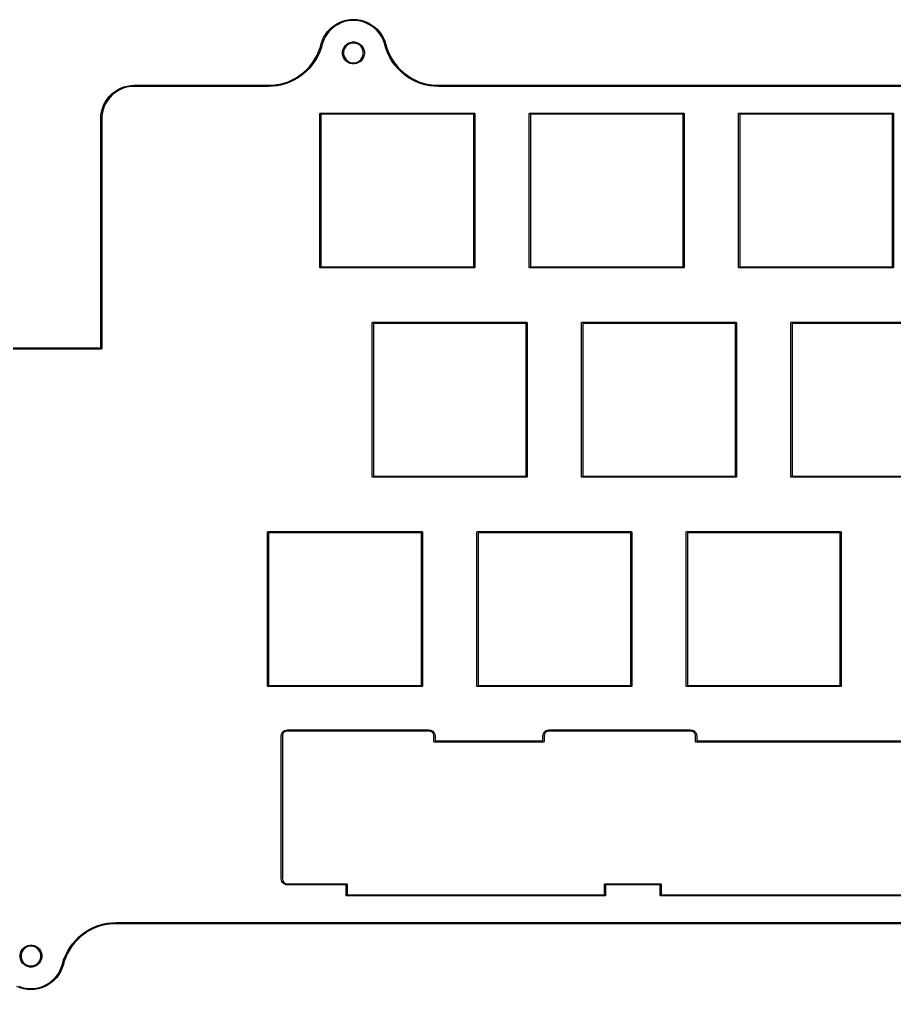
# Model space of a CAD drawing. Header units: inches. Extents: x 16 to 28.4, y -8.3 to -4.8.
# Drawn here: x 22.177 to 25.313, y -8.278 to -4.802 of the extents above; entities that cross this region are included whole.
import ezdxf

# ---------------------------------------------------------------- set-up
doc = ezdxf.new("R2010")
doc.units = ezdxf.units.IN
doc.header["$MEASUREMENT"] = 0
doc.layers.add('Edge.Cuts', color=52, linetype='CONTINUOUS', true_color=0xc2c200)

msp = doc.modelspace()

# ---------------------------------------------------------------- linework, layer by layer
at = {"layer": 'Edge.Cuts', "linetype": 'CONTINUOUS'}
for p, q in [((23.2905, -4.8356), (23.3004, -4.8269)), ((23.3079, -4.8261), (23.2978, -4.834)), ((23.3004, -4.8269), (23.3113, -4.8195)), ((23.3188, -4.8195), (23.3079, -4.8261)), ((23.3113, -4.8195), (23.3229, -4.8132)), ((23.3303, -4.814), (23.3188, -4.8195)), ((23.3229, -4.8132), (23.3351, -4.8083)), ((23.3424, -4.8099), (23.3303, -4.814)), ((23.3351, -4.8083), (23.3478, -4.8047)), ((23.3549, -4.8071), (23.3424, -4.8099)), ((23.3478, -4.8047), (23.3608, -4.8025)), ((23.3676, -4.8057), (23.3549, -4.8071)), ((23.3608, -4.8025), (23.374, -4.8018)), ((23.3804, -4.8057), (23.3676, -4.8057)), ((23.374, -4.8018), (23.3871, -4.8025)), ((23.393, -4.8071), (23.3804, -4.8057)), ((23.3871, -4.8025), (23.4001, -4.8047)), ((23.4055, -4.8099), (23.393, -4.8071)), ((23.4001, -4.8047), (23.4128, -4.8083)), ((23.4176, -4.814), (23.4055, -4.8099)), ((23.4128, -4.8083), (23.425, -4.8132)), ((23.4291, -4.8195), (23.4176, -4.814)), ((23.425, -4.8132), (23.4366, -4.8195)), ((23.44, -4.8261), (23.4291, -4.8195)), ((23.4366, -4.8195), (23.4475, -4.8269)), ((23.4501, -4.834), (23.44, -4.8261)), ((23.4475, -4.8269), (23.4575, -4.8356)), ((23.267, -4.8672), (23.2737, -4.8558)), ((23.2734, -4.8633), (23.2676, -4.8747)), ((23.2805, -4.8527), (23.2734, -4.8633)), ((23.2737, -4.8558), (23.2815, -4.8453)), ((23.2886, -4.8428), (23.2805, -4.8527)), ((23.2815, -4.8453), (23.2905, -4.8356)), ((23.2978, -4.834), (23.2886, -4.8428)), ((23.4593, -4.8428), (23.4501, -4.834)), ((23.4575, -4.8356), (23.4664, -4.8453)), ((23.4675, -4.8527), (23.4593, -4.8428)), ((23.4664, -4.8453), (23.4743, -4.8558)), ((23.4745, -4.8633), (23.4675, -4.8527)), ((23.4743, -4.8558), (23.4809, -4.8672)), ((23.4803, -4.8747), (23.4745, -4.8633)), ((23.2504, -4.9148), (23.2557, -4.8996)), ((23.2557, -4.8996), (23.2577, -4.8919)), ((23.2615, -4.8928), (23.2568, -4.9085)), ((23.2577, -4.8919), (23.2617, -4.8793)), ((23.2631, -4.8867), (23.2615, -4.8928)), ((23.2615, -4.8928), (23.2615, -4.8928)), ((23.2617, -4.8793), (23.267, -4.8672)), ((23.2676, -4.8747), (23.2631, -4.8867)), ((23.3392, -4.9033), (23.3435, -4.8969)), ((23.3464, -4.8993), (23.3426, -4.9051)), ((23.3435, -4.8969), (23.349, -4.8914)), ((23.3514, -4.8944), (23.3464, -4.8993)), ((23.349, -4.8914), (23.3554, -4.8872)), ((23.3572, -4.8905), (23.3514, -4.8944)), ((23.3554, -4.8872), (23.3625, -4.8842)), ((23.3636, -4.8878), (23.3572, -4.8905)), ((23.3625, -4.8842), (23.3701, -4.8827)), ((23.3705, -4.8864), (23.3636, -4.8878)), ((23.3701, -4.8827), (23.3778, -4.8827)), ((23.3775, -4.8864), (23.3705, -4.8864)), ((23.3843, -4.8878), (23.3775, -4.8864)), ((23.3778, -4.8827), (23.3854, -4.8842)), ((23.3908, -4.8905), (23.3843, -4.8878)), ((23.3854, -4.8842), (23.3925, -4.8872)), ((23.3966, -4.8944), (23.3908, -4.8905)), ((23.3925, -4.8872), (23.3989, -4.8914)), ((23.4015, -4.8993), (23.3966, -4.8944)), ((23.3989, -4.8914), (23.4044, -4.8969)), ((23.4054, -4.9051), (23.4015, -4.8993)), ((23.4044, -4.8969), (23.4087, -4.9033)), ((23.4848, -4.8867), (23.4803, -4.8747)), ((23.4809, -4.8672), (23.4862, -4.8793)), ((23.4864, -4.8928), (23.4848, -4.8867)), ((23.4862, -4.8793), (23.4902, -4.8919)), ((23.4912, -4.9085), (23.4864, -4.8928)), ((23.4864, -4.8928), (23.4864, -4.8928)), ((23.4902, -4.8919), (23.4922, -4.8996)), ((23.4922, -4.8996), (23.4975, -4.9148)), ((23.2362, -4.9436), (23.2439, -4.9295)), ((23.2508, -4.9237), (23.2435, -4.9384)), ((23.2439, -4.9295), (23.2504, -4.9148)), ((23.2568, -4.9085), (23.2508, -4.9237)), ((23.3348, -4.918), (23.3363, -4.9104)), ((23.3348, -4.9184), (23.3348, -4.918)), ((23.3348, -4.9257), (23.3348, -4.9184)), ((23.3363, -4.9333), (23.3348, -4.9257)), ((23.3363, -4.9104), (23.3392, -4.9033)), ((23.3392, -4.9404), (23.3363, -4.9333)), ((23.3399, -4.9115), (23.3385, -4.9184)), ((23.3385, -4.9184), (23.3385, -4.9254)), ((23.3385, -4.9254), (23.3399, -4.9322)), ((23.3426, -4.9051), (23.3399, -4.9115)), ((23.3399, -4.9322), (23.3426, -4.9387)), ((23.408, -4.9115), (23.4054, -4.9051)), ((23.4054, -4.9387), (23.408, -4.9322)), ((23.4094, -4.9184), (23.408, -4.9115)), ((23.408, -4.9322), (23.4094, -4.9254)), ((23.4087, -4.9033), (23.4116, -4.9104)), ((23.4116, -4.9333), (23.4087, -4.9404)), ((23.4094, -4.9254), (23.4094, -4.9184)), ((23.4116, -4.9104), (23.4131, -4.918)), ((23.4131, -4.9257), (23.4116, -4.9333)), ((23.4131, -4.918), (23.4131, -4.9257)), ((23.4972, -4.9237), (23.4912, -4.9085)), ((23.5044, -4.9384), (23.4972, -4.9237)), ((23.4975, -4.9148), (23.504, -4.9295)), ((23.504, -4.9295), (23.5117, -4.9436)), ((23.2065, -4.9814), (23.2175, -4.9696)), ((23.2255, -4.9658), (23.2149, -4.9782)), ((23.2175, -4.9696), (23.2274, -4.957)), ((23.2351, -4.9525), (23.2255, -4.9658)), ((23.2274, -4.957), (23.2362, -4.9436)), ((23.2435, -4.9384), (23.2351, -4.9525)), ((23.3435, -4.9469), (23.3392, -4.9404)), ((23.3426, -4.9387), (23.3464, -4.9445)), ((23.349, -4.9523), (23.3435, -4.9469)), ((23.3464, -4.9445), (23.3514, -4.9494)), ((23.3554, -4.9566), (23.349, -4.9523)), ((23.3514, -4.9494), (23.3572, -4.9533)), ((23.3625, -4.9595), (23.3554, -4.9566)), ((23.3572, -4.9533), (23.3636, -4.9559)), ((23.3701, -4.9611), (23.3625, -4.9595)), ((23.3636, -4.9559), (23.3705, -4.9573)), ((23.3778, -4.9611), (23.3701, -4.9611)), ((23.3705, -4.9573), (23.3775, -4.9573)), ((23.3775, -4.9573), (23.3843, -4.9559)), ((23.3854, -4.9595), (23.3778, -4.9611)), ((23.3843, -4.9559), (23.3908, -4.9533)), ((23.3925, -4.9566), (23.3854, -4.9595)), ((23.3908, -4.9533), (23.3966, -4.9494)), ((23.3989, -4.9523), (23.3925, -4.9566)), ((23.3966, -4.9494), (23.4015, -4.9445)), ((23.4044, -4.9469), (23.3989, -4.9523)), ((23.4015, -4.9445), (23.4054, -4.9387)), ((23.4087, -4.9404), (23.4044, -4.9469)), ((23.5129, -4.9525), (23.5044, -4.9384)), ((23.5117, -4.9436), (23.5206, -4.957)), ((23.5224, -4.9658), (23.5129, -4.9525)), ((23.5206, -4.957), (23.5305, -4.9696)), ((23.533, -4.9782), (23.5224, -4.9658)), ((23.5305, -4.9696), (23.5414, -4.9814)), ((23.1685, -5.0109), (23.182, -5.0021)), ((23.1908, -5.0003), (23.1774, -5.0098)), ((23.182, -5.0021), (23.1947, -4.9923)), ((23.2033, -4.9898), (23.1908, -5.0003)), ((23.1947, -4.9923), (23.2065, -4.9814)), ((23.2149, -4.9782), (23.2033, -4.9898)), ((23.5447, -4.9898), (23.533, -4.9782)), ((23.5414, -4.9814), (23.5532, -4.9923)), ((23.5572, -5.0003), (23.5447, -4.9898)), ((23.5532, -4.9923), (23.5659, -5.0021)), ((23.5705, -5.0098), (23.5572, -5.0003)), ((23.5659, -5.0021), (23.5794, -5.0109)), ((22.5516, -5.0439), (22.5638, -5.0406)), ((22.5638, -5.0406), (22.5762, -5.0387)), ((22.5762, -5.0387), (22.5887, -5.038)), ((22.5887, -5.038), (23.069, -5.038)), ((23.069, -5.038), (23.077, -5.038)), ((23.077, -5.038), (23.093, -5.0367)), ((23.1016, -5.0393), (23.0854, -5.0413)), ((23.093, -5.0367), (23.1089, -5.0341)), ((23.1176, -5.0359), (23.1016, -5.0393)), ((23.1089, -5.0341), (23.1245, -5.0301)), ((23.1333, -5.0313), (23.1176, -5.0359)), ((23.1245, -5.0301), (23.1397, -5.0249)), ((23.1486, -5.0253), (23.1333, -5.0313)), ((23.1397, -5.0249), (23.1544, -5.0185)), ((23.1633, -5.0182), (23.1486, -5.0253)), ((23.1544, -5.0185), (23.1685, -5.0109)), ((23.1774, -5.0098), (23.1633, -5.0182)), ((23.5846, -5.0182), (23.5705, -5.0098)), ((23.5794, -5.0109), (23.5935, -5.0185)), ((23.5993, -5.0253), (23.5846, -5.0182)), ((23.5935, -5.0185), (23.6083, -5.0249)), ((23.6146, -5.0313), (23.5993, -5.0253)), ((23.6083, -5.0249), (23.6235, -5.0301)), ((23.6303, -5.0359), (23.6146, -5.0313)), ((23.6235, -5.0301), (23.639, -5.0341)), ((23.6463, -5.0393), (23.6303, -5.0359)), ((23.639, -5.0341), (23.6549, -5.0367)), ((23.6626, -5.0413), (23.6463, -5.0393)), ((23.6549, -5.0367), (23.6709, -5.038)), ((23.6709, -5.038), (23.6789, -5.038)), ((23.6789, -5.038), (27.9832, -5.038)), ((22.4995, -5.0777), (22.5084, -5.0689)), ((22.5112, -5.0714), (22.502, -5.0806)), ((22.5084, -5.0689), (22.5181, -5.0609)), ((22.5214, -5.0632), (22.5112, -5.0714)), ((22.5181, -5.0609), (22.5287, -5.0541)), ((22.5325, -5.0563), (22.5214, -5.0632)), ((22.5287, -5.0541), (22.5399, -5.0484)), ((22.5442, -5.0506), (22.5325, -5.0563)), ((22.5399, -5.0484), (22.5516, -5.0439)), ((22.5565, -5.0463), (22.5442, -5.0506)), ((22.5692, -5.0434), (22.5565, -5.0463)), ((22.5822, -5.042), (22.5692, -5.0434)), ((22.5887, -5.042), (22.5822, -5.042)), ((23.069, -5.042), (22.5887, -5.042)), ((23.0854, -5.0413), (23.069, -5.042)), ((23.6789, -5.042), (23.6626, -5.0413)), ((27.9832, -5.042), (23.6789, -5.042)), ((22.4745, -5.121), (22.479, -5.1093)), ((22.479, -5.1093), (22.4847, -5.0981)), ((22.4869, -5.1018), (22.4813, -5.1136)), ((22.4847, -5.0981), (22.4916, -5.0875)), ((22.4939, -5.0908), (22.4869, -5.1018)), ((22.4916, -5.0875), (22.4995, -5.0777)), ((22.502, -5.0806), (22.4939, -5.0908)), ((22.4693, -5.1455), (22.4713, -5.1331)), ((22.4713, -5.1331), (22.4745, -5.121)), ((22.474, -5.1386), (22.4726, -5.1516)), ((22.477, -5.1259), (22.474, -5.1386)), ((22.4813, -5.1136), (22.477, -5.1259)), ((23.2539, -5.1392), (23.254, -5.1384)), ((23.2539, -5.6904), (23.2539, -5.1392)), ((23.254, -5.1384), (23.2551, -5.1374)), ((23.2551, -5.1374), (23.2559, -5.1372)), ((23.2559, -5.1372), (23.807, -5.1372)), ((23.2578, -5.1412), (23.2578, -5.6884)), ((23.8051, -5.1412), (23.2578, -5.1412)), ((23.8051, -5.6884), (23.8051, -5.1412)), ((23.807, -5.1372), (23.8078, -5.1374)), ((23.8078, -5.1374), (23.8089, -5.1384)), ((23.8089, -5.1384), (23.809, -5.1392)), ((23.809, -5.1392), (23.809, -5.6904)), ((24.0039, -5.1392), (24.004, -5.1384)), ((24.0039, -5.6904), (24.0039, -5.1392)), ((24.004, -5.1384), (24.0051, -5.1374)), ((24.0051, -5.1374), (24.0059, -5.1372)), ((24.0059, -5.1372), (24.557, -5.1372)), ((24.0078, -5.1412), (24.0078, -5.6884)), ((24.5551, -5.1412), (24.0078, -5.1412)), ((24.5551, -5.6884), (24.5551, -5.1412)), ((24.557, -5.1372), (24.5578, -5.1374)), ((24.5578, -5.1374), (24.5589, -5.1384)), ((24.5589, -5.1384), (24.559, -5.1392)), ((24.559, -5.1392), (24.559, -5.6904)), ((24.7539, -5.1392), (24.754, -5.1384)), ((24.7539, -5.6904), (24.7539, -5.1392)), ((24.754, -5.1384), (24.7551, -5.1374)), ((24.7551, -5.1374), (24.7559, -5.1372)), ((24.7559, -5.1372), (25.307, -5.1372)), ((24.7578, -5.1412), (24.7578, -5.6884)), ((25.3051, -5.1412), (24.7578, -5.1412)), ((25.3051, -5.6884), (25.3051, -5.1412)), ((25.307, -5.1372), (25.3078, -5.1374)), ((25.3078, -5.1374), (25.3089, -5.1384)), ((25.3089, -5.1384), (25.309, -5.1392)), ((25.309, -5.1392), (25.309, -5.6904)), ((22.4687, -5.1581), (22.4693, -5.1455)), ((22.4687, -5.979), (22.4687, -5.1581)), ((22.4687, -5.1581), (22.4687, -5.1581)), ((22.4726, -5.1516), (22.4726, -5.1581)), ((22.4726, -5.1581), (22.4726, -5.1581)), ((22.4726, -5.1581), (22.4726, -5.981)), ((23.254, -5.6911), (23.2539, -5.6904)), ((23.2551, -5.6922), (23.254, -5.6911)), ((23.2559, -5.6923), (23.2551, -5.6922)), ((23.807, -5.6923), (23.2559, -5.6923)), ((23.2578, -5.6884), (23.8051, -5.6884)), ((23.8078, -5.6922), (23.807, -5.6923)), ((23.8089, -5.6911), (23.8078, -5.6922)), ((23.809, -5.6904), (23.8089, -5.6911)), ((24.004, -5.6911), (24.0039, -5.6904)), ((24.0051, -5.6922), (24.004, -5.6911)), ((24.0059, -5.6923), (24.0051, -5.6922)), ((24.557, -5.6923), (24.0059, -5.6923)), ((24.0078, -5.6884), (24.5551, -5.6884)), ((24.5578, -5.6922), (24.557, -5.6923)), ((24.5589, -5.6911), (24.5578, -5.6922)), ((24.559, -5.6904), (24.5589, -5.6911)), ((24.754, -5.6911), (24.7539, -5.6904)), ((24.7551, -5.6922), (24.754, -5.6911)), ((24.7559, -5.6923), (24.7551, -5.6922)), ((25.307, -5.6923), (24.7559, -5.6923)), ((24.7578, -5.6884), (25.3051, -5.6884)), ((25.3078, -5.6922), (25.307, -5.6923)), ((25.3089, -5.6911), (25.3078, -5.6922)), ((25.309, -5.6904), (25.3089, -5.6911)), ((23.4414, -5.8892), (23.4415, -5.8884)), ((23.4414, -6.4404), (23.4414, -5.8892)), ((23.4415, -5.8884), (23.4426, -5.8874)), ((23.4426, -5.8874), (23.4434, -5.8872)), ((23.4434, -5.8872), (23.9945, -5.8872)), ((23.4453, -5.8912), (23.4453, -6.4384)), ((23.9926, -5.8912), (23.4453, -5.8912)), ((23.9926, -6.4384), (23.9926, -5.8912)), ((23.9945, -5.8872), (23.9953, -5.8874)), ((23.9953, -5.8874), (23.9964, -5.8884)), ((23.9964, -5.8884), (23.9965, -5.8892)), ((23.9965, -5.8892), (23.9965, -6.4404)), ((24.1914, -5.8892), (24.1915, -5.8884)), ((24.1914, -6.4404), (24.1914, -5.8892)), ((24.1915, -5.8884), (24.1926, -5.8874)), ((24.1926, -5.8874), (24.1934, -5.8872)), ((24.1934, -5.8872), (24.7445, -5.8872)), ((24.1953, -5.8912), (24.1953, -6.4384)), ((24.7426, -5.8912), (24.1953, -5.8912)), ((24.7426, -6.4384), (24.7426, -5.8912)), ((24.7445, -5.8872), (24.7453, -5.8874)), ((24.7453, -5.8874), (24.7464, -5.8884)), ((24.7464, -5.8884), (24.7465, -5.8892)), ((24.7465, -5.8892), (24.7465, -6.4404)), ((24.9414, -5.8892), (24.9415, -5.8884)), ((24.9414, -6.4404), (24.9414, -5.8892)), ((24.9415, -5.8884), (24.9426, -5.8874)), ((24.9426, -5.8874), (24.9434, -5.8872)), ((24.9434, -5.8872), (25.4945, -5.8872)), ((24.9453, -5.8912), (24.9453, -6.4384)), ((25.4926, -5.8912), (24.9453, -5.8912)), ((21.7442, -5.979), (22.4687, -5.979)), ((22.4706, -5.9829), (21.7423, -5.9829)), ((22.4714, -5.9828), (22.4706, -5.9829)), ((22.4724, -5.9817), (22.4714, -5.9828)), ((22.4726, -5.981), (22.4724, -5.9817)), ((23.4415, -6.4411), (23.4414, -6.4404)), ((23.4426, -6.4422), (23.4415, -6.4411)), ((23.4434, -6.4423), (23.4426, -6.4422)), ((23.9945, -6.4423), (23.4434, -6.4423)), ((23.4453, -6.4384), (23.9926, -6.4384)), ((23.9953, -6.4422), (23.9945, -6.4423)), ((23.9964, -6.4411), (23.9953, -6.4422)), ((23.9965, -6.4404), (23.9964, -6.4411)), ((24.1915, -6.4411), (24.1914, -6.4404)), ((24.1926, -6.4422), (24.1915, -6.4411)), ((24.1934, -6.4423), (24.1926, -6.4422)), ((24.7445, -6.4423), (24.1934, -6.4423)), ((24.1953, -6.4384), (24.7426, -6.4384)), ((24.7453, -6.4422), (24.7445, -6.4423)), ((24.7464, -6.4411), (24.7453, -6.4422)), ((24.7465, -6.4404), (24.7464, -6.4411)), ((24.9415, -6.4411), (24.9414, -6.4404)), ((24.9426, -6.4422), (24.9415, -6.4411)), ((24.9434, -6.4423), (24.9426, -6.4422)), ((25.4945, -6.4423), (24.9434, -6.4423)), ((24.9453, -6.4384), (25.4926, -6.4384)), ((23.0664, -6.6392), (23.0665, -6.6384)), ((23.0664, -7.1904), (23.0664, -6.6392)), ((23.0665, -6.6384), (23.0676, -6.6374)), ((23.0676, -6.6374), (23.0684, -6.6372)), ((23.0684, -6.6372), (23.6195, -6.6372)), ((23.6195, -6.6372), (23.6203, -6.6374)), ((23.6203, -6.6374), (23.6214, -6.6384)), ((23.6214, -6.6384), (23.6215, -6.6392)), ((23.6215, -6.6392), (23.6215, -7.1904)), ((23.8164, -6.6392), (23.8165, -6.6384)), ((23.8164, -7.1904), (23.8164, -6.6392)), ((23.8165, -6.6384), (23.8176, -6.6374)), ((23.8176, -6.6374), (23.8184, -6.6372)), ((23.8184, -6.6372), (24.3695, -6.6372)), ((24.3695, -6.6372), (24.3703, -6.6374)), ((24.3703, -6.6374), (24.3714, -6.6384)), ((24.3714, -6.6384), (24.3715, -6.6392)), ((24.3715, -6.6392), (24.3715, -7.1904)), ((24.5664, -6.6392), (24.5665, -6.6384)), ((24.5664, -7.1904), (24.5664, -6.6392)), ((24.5665, -6.6384), (24.5676, -6.6374)), ((24.5676, -6.6374), (24.5684, -6.6372)), ((24.5684, -6.6372), (25.1195, -6.6372)), ((25.1195, -6.6372), (25.1203, -6.6374)), ((25.1203, -6.6374), (25.1214, -6.6384)), ((25.1214, -6.6384), (25.1215, -6.6392)), ((25.1215, -6.6392), (25.1215, -7.1904)), ((23.0703, -6.6412), (23.0703, -7.1884)), ((23.6176, -6.6412), (23.0703, -6.6412)), ((23.6176, -7.1884), (23.6176, -6.6412)), ((23.8203, -6.6412), (23.8203, -7.1884)), ((24.3676, -6.6412), (23.8203, -6.6412)), ((24.3676, -7.1884), (24.3676, -6.6412)), ((24.5703, -6.6412), (24.5703, -7.1884)), ((25.1176, -6.6412), (24.5703, -6.6412)), ((25.1176, -7.1884), (25.1176, -6.6412)), ((23.0665, -7.1911), (23.0664, -7.1904)), ((23.0676, -7.1922), (23.0665, -7.1911)), ((23.0684, -7.1923), (23.0676, -7.1922)), ((23.6195, -7.1923), (23.0684, -7.1923)), ((23.0703, -7.1884), (23.6176, -7.1884)), ((23.6203, -7.1922), (23.6195, -7.1923)), ((23.6214, -7.1911), (23.6203, -7.1922)), ((23.6215, -7.1904), (23.6214, -7.1911)), ((23.8165, -7.1911), (23.8164, -7.1904)), ((23.8176, -7.1922), (23.8165, -7.1911)), ((23.8184, -7.1923), (23.8176, -7.1922)), ((24.3695, -7.1923), (23.8184, -7.1923)), ((23.8203, -7.1884), (24.3676, -7.1884)), ((24.3703, -7.1922), (24.3695, -7.1923)), ((24.3714, -7.1911), (24.3703, -7.1922)), ((24.3715, -7.1904), (24.3714, -7.1911)), ((24.5665, -7.1911), (24.5664, -7.1904)), ((24.5676, -7.1922), (24.5665, -7.1911)), ((24.5684, -7.1923), (24.5676, -7.1922)), ((25.1195, -7.1923), (24.5684, -7.1923)), ((24.5703, -7.1884), (25.1176, -7.1884)), ((25.1203, -7.1922), (25.1195, -7.1923)), ((25.1214, -7.1911), (25.1203, -7.1922)), ((25.1215, -7.1904), (25.1214, -7.1911)), ((23.1154, -7.3695), (23.1159, -7.3647)), ((23.1154, -7.8813), (23.1154, -7.3695)), ((23.1154, -7.3695), (23.1154, -7.3695)), ((23.1154, -7.3695), (23.1154, -7.3695)), ((23.1159, -7.3647), (23.1175, -7.3601)), ((23.1175, -7.3601), (23.1201, -7.356)), ((23.1205, -7.3627), (23.1193, -7.3672)), ((23.1193, -7.3672), (23.1193, -7.3695)), ((23.1193, -7.3695), (23.1193, -7.3695)), ((23.1193, -7.3695), (23.1193, -7.8813)), ((23.1201, -7.356), (23.1235, -7.3526)), ((23.1228, -7.3586), (23.1205, -7.3627)), ((23.1261, -7.3553), (23.1228, -7.3586)), ((23.1235, -7.3526), (23.1276, -7.35)), ((23.1302, -7.353), (23.1261, -7.3553)), ((23.1276, -7.35), (23.1322, -7.3484)), ((23.1347, -7.3518), (23.1302, -7.353)), ((23.1322, -7.3484), (23.137, -7.3479)), ((23.137, -7.3518), (23.1347, -7.3518)), ((23.137, -7.3479), (23.137, -7.3479)), ((23.137, -7.3479), (23.137, -7.3479)), ((23.137, -7.3479), (23.6446, -7.3479)), ((23.6446, -7.3518), (23.137, -7.3518)), ((23.6446, -7.3479), (23.6495, -7.3484)), ((23.6446, -7.3479), (23.6446, -7.3479)), ((23.647, -7.3518), (23.6446, -7.3518)), ((23.6446, -7.3518), (23.6446, -7.3518)), ((23.6446, -7.3518), (23.6446, -7.3518)), ((23.6515, -7.353), (23.647, -7.3518)), ((23.6495, -7.3484), (23.654, -7.35)), ((23.6555, -7.3553), (23.6515, -7.353)), ((23.654, -7.35), (23.6581, -7.3526)), ((23.6588, -7.3586), (23.6555, -7.3553)), ((23.6581, -7.3526), (23.6616, -7.356)), ((23.6611, -7.3627), (23.6588, -7.3586)), ((23.6624, -7.3672), (23.6611, -7.3627)), ((23.6616, -7.356), (23.6641, -7.3601)), ((23.6624, -7.3695), (23.6624, -7.3672)), ((23.6624, -7.3893), (23.6624, -7.3695)), ((23.6624, -7.3695), (23.6624, -7.3695)), ((23.6624, -7.3695), (23.6624, -7.3695)), ((23.6641, -7.3601), (23.6657, -7.3647)), ((23.6657, -7.3647), (23.6663, -7.3695)), ((23.6663, -7.3695), (23.6663, -7.3695)), ((23.6663, -7.3695), (23.6663, -7.3873)), ((24.0529, -7.3695), (24.0534, -7.3647)), ((24.0529, -7.3874), (24.0529, -7.3695)), ((24.0529, -7.3695), (24.0529, -7.3695)), ((24.0534, -7.3647), (24.055, -7.3601)), ((24.055, -7.3601), (24.0576, -7.356)), ((24.058, -7.3627), (24.0568, -7.3672)), ((24.0568, -7.3672), (24.0568, -7.3695)), ((24.0568, -7.3695), (24.0568, -7.3695)), ((24.0568, -7.3695), (24.0568, -7.3893)), ((24.0576, -7.356), (24.061, -7.3526)), ((24.0603, -7.3586), (24.058, -7.3627)), ((24.0636, -7.3553), (24.0603, -7.3586)), ((24.061, -7.3526), (24.0651, -7.35)), ((24.0677, -7.353), (24.0636, -7.3553)), ((24.0651, -7.35), (24.0697, -7.3484)), ((24.0722, -7.3518), (24.0677, -7.353)), ((24.0697, -7.3484), (24.0745, -7.3479)), ((24.0745, -7.3518), (24.0722, -7.3518)), ((24.0745, -7.3479), (24.0745, -7.3479)), ((24.0745, -7.3479), (24.5821, -7.3479)), ((24.5821, -7.3518), (24.0745, -7.3518)), ((24.0745, -7.3518), (24.0745, -7.3518)), ((24.0745, -7.3518), (24.0745, -7.3518)), ((24.5821, -7.3479), (24.5821, -7.3479)), ((24.5821, -7.3479), (24.587, -7.3484)), ((24.5821, -7.3518), (24.5821, -7.3518)), ((24.5821, -7.3518), (24.5821, -7.3518)), ((24.5845, -7.3518), (24.5821, -7.3518)), ((24.589, -7.353), (24.5845, -7.3518)), ((24.587, -7.3484), (24.5915, -7.35)), ((24.593, -7.3553), (24.589, -7.353)), ((24.5915, -7.35), (24.5956, -7.3526)), ((24.5963, -7.3586), (24.593, -7.3553)), ((24.5956, -7.3526), (24.5991, -7.356)), ((24.5986, -7.3627), (24.5963, -7.3586)), ((24.5999, -7.3672), (24.5986, -7.3627)), ((24.5991, -7.356), (24.6016, -7.3601)), ((24.5999, -7.3695), (24.5999, -7.3672)), ((24.5999, -7.3892), (24.5999, -7.3695)), ((24.5999, -7.3695), (24.5999, -7.3695)), ((24.5999, -7.3695), (24.5999, -7.3695)), ((24.6016, -7.3601), (24.6032, -7.3647)), ((24.6032, -7.3647), (24.6038, -7.3695)), ((24.6038, -7.3695), (24.6038, -7.3695)), ((24.6038, -7.3695), (24.6038, -7.3872)), ((23.6625, -7.39), (23.6624, -7.3893)), ((23.663, -7.3906), (23.6625, -7.39)), ((23.6625, -7.39), (23.6625, -7.39)), ((23.6625, -7.39), (23.6625, -7.39)), ((23.6625, -7.39), (23.6625, -7.39)), ((23.6636, -7.3911), (23.663, -7.3906)), ((23.6643, -7.3912), (23.6636, -7.3911)), ((23.6636, -7.3911), (23.6636, -7.3911)), ((23.6636, -7.3911), (23.6636, -7.3911)), ((23.6636, -7.3911), (23.6636, -7.3911)), ((24.0548, -7.3913), (23.6643, -7.3912)), ((23.6663, -7.3873), (24.0529, -7.3874)), ((24.0556, -7.3912), (24.0548, -7.3913)), ((24.0561, -7.3906), (24.0556, -7.3912)), ((24.0556, -7.3912), (24.0556, -7.3912)), ((24.0556, -7.3912), (24.0556, -7.3912)), ((24.0566, -7.3901), (24.0561, -7.3906)), ((24.0568, -7.3893), (24.0566, -7.3901)), ((24.0566, -7.3901), (24.0566, -7.3901)), ((24.0566, -7.3901), (24.0566, -7.3901)), ((24.6, -7.39), (24.5999, -7.3892)), ((24.6011, -7.391), (24.6, -7.39)), ((24.6018, -7.3912), (24.6011, -7.391)), ((26.8051, -7.3912), (24.6018, -7.3912)), ((24.6038, -7.3872), (26.807, -7.3872)), ((23.1159, -7.8861), (23.1154, -7.8813)), ((23.1154, -7.8813), (23.1154, -7.8813)), ((23.1154, -7.8813), (23.1154, -7.8813)), ((23.1175, -7.8907), (23.1159, -7.8861)), ((23.1201, -7.8948), (23.1175, -7.8907)), ((23.1193, -7.8813), (23.1193, -7.8813)), ((23.1193, -7.8813), (23.1193, -7.8837)), ((23.1193, -7.8837), (23.1205, -7.8882)), ((23.1205, -7.8882), (23.1229, -7.8922)), ((23.1236, -7.8983), (23.1201, -7.8948)), ((23.1229, -7.8922), (23.1262, -7.8955)), ((23.1277, -7.9008), (23.1236, -7.8983)), ((23.1262, -7.8955), (23.1302, -7.8978)), ((23.1322, -7.9024), (23.1277, -7.9008)), ((23.1302, -7.8978), (23.1347, -7.899)), ((23.1371, -7.903), (23.1322, -7.9024)), ((23.1347, -7.899), (23.1371, -7.899)), ((23.1371, -7.899), (23.3496, -7.899)), ((23.3476, -7.903), (23.1371, -7.903)), ((23.1371, -7.903), (23.1371, -7.903)), ((23.1371, -7.903), (23.1371, -7.903)), ((23.3476, -7.9404), (23.3476, -7.903)), ((23.3496, -7.899), (23.3504, -7.8992)), ((23.3504, -7.8992), (23.3514, -7.9003)), ((23.3514, -7.9003), (23.3516, -7.901)), ((23.3516, -7.901), (23.3516, -7.9384)), ((24.2736, -7.901), (24.2738, -7.9003)), ((24.2736, -7.9386), (24.2736, -7.901)), ((24.2738, -7.9003), (24.2748, -7.8992)), ((24.2748, -7.8992), (24.2756, -7.899)), ((24.2756, -7.899), (24.4746, -7.899)), ((24.4726, -7.903), (24.2776, -7.903)), ((24.2776, -7.903), (24.2776, -7.9406)), ((24.4726, -7.9404), (24.4726, -7.903)), ((24.4746, -7.899), (24.4754, -7.8992)), ((24.4754, -7.8992), (24.4764, -7.9003)), ((24.4764, -7.9003), (24.4766, -7.901)), ((24.4766, -7.901), (24.4766, -7.9384)), ((23.3478, -7.9411), (23.3476, -7.9404)), ((23.3483, -7.9417), (23.3478, -7.9411)), ((23.3478, -7.9411), (23.3478, -7.9411)), ((23.3478, -7.9411), (23.3478, -7.9411)), ((23.3478, -7.9411), (23.3478, -7.9411)), ((23.3489, -7.9422), (23.3483, -7.9417)), ((23.3496, -7.9423), (23.3489, -7.9422)), ((23.3489, -7.9422), (23.3489, -7.9422)), ((23.3489, -7.9422), (23.3489, -7.9422)), ((23.3489, -7.9422), (23.3489, -7.9422)), ((24.2756, -7.9425), (23.3496, -7.9423)), ((23.3516, -7.9384), (24.2736, -7.9386)), ((24.2763, -7.9424), (24.2756, -7.9425)), ((24.2768, -7.9419), (24.2763, -7.9424)), ((24.2763, -7.9424), (24.2763, -7.9424)), ((24.2763, -7.9424), (24.2763, -7.9424)), ((24.2774, -7.9413), (24.2768, -7.9419)), ((24.2776, -7.9406), (24.2774, -7.9413)), ((24.2774, -7.9413), (24.2774, -7.9413)), ((24.2774, -7.9413), (24.2774, -7.9413)), ((24.4728, -7.9411), (24.4726, -7.9404)), ((24.4739, -7.9422), (24.4728, -7.9411)), ((24.4746, -7.9423), (24.4739, -7.9422)), ((26.807, -7.9423), (24.4746, -7.9423)), ((24.4766, -7.9384), (26.8051, -7.9384)), ((22.4153, -8.0702), (22.4294, -8.0618)), ((22.4383, -8.0615), (22.4242, -8.0691)), ((22.4294, -8.0618), (22.4441, -8.0546)), ((22.453, -8.055), (22.4383, -8.0615)), ((22.4441, -8.0546), (22.4594, -8.0487)), ((22.4682, -8.0498), (22.453, -8.055)), ((22.4594, -8.0487), (22.4751, -8.0441)), ((22.4838, -8.0459), (22.4682, -8.0498)), ((22.4751, -8.0441), (22.4911, -8.0407)), ((22.4997, -8.0433), (22.4838, -8.0459)), ((22.4911, -8.0407), (22.5073, -8.0387)), ((22.5157, -8.042), (22.4997, -8.0433)), ((22.5073, -8.0387), (22.5237, -8.038)), ((22.5237, -8.042), (22.5157, -8.042)), ((22.5237, -8.038), (22.5237, -8.038)), ((22.5237, -8.038), (27.2332, -8.038)), ((27.2332, -8.042), (22.5237, -8.042)), ((22.5237, -8.042), (22.5237, -8.042)), ((22.5237, -8.042), (22.5237, -8.042)), ((22.3862, -8.0985), (22.3753, -8.1103)), ((22.3778, -8.1018), (22.3894, -8.0902)), ((22.398, -8.0877), (22.3862, -8.0985)), ((22.3894, -8.0902), (22.402, -8.0797)), ((22.4107, -8.0778), (22.398, -8.0877)), ((22.402, -8.0797), (22.4153, -8.0702)), ((22.4242, -8.0691), (22.4107, -8.0778)), ((22.184, -8.1395), (22.1883, -8.1331)), ((22.1883, -8.1331), (22.1938, -8.1277)), ((22.1962, -8.1306), (22.1912, -8.1355)), ((22.1938, -8.1277), (22.2002, -8.1234)), ((22.202, -8.1267), (22.1962, -8.1306)), ((22.2002, -8.1234), (22.2073, -8.1204)), ((22.2084, -8.124), (22.202, -8.1267)), ((22.2073, -8.1204), (22.2149, -8.1189)), ((22.2153, -8.1227), (22.2084, -8.124)), ((22.2149, -8.1189), (22.2226, -8.1189)), ((22.2222, -8.1227), (22.2153, -8.1227)), ((22.2291, -8.124), (22.2222, -8.1227)), ((22.2226, -8.1189), (22.2302, -8.1204)), ((22.2355, -8.1267), (22.2291, -8.124)), ((22.2302, -8.1204), (22.2373, -8.1234)), ((22.2413, -8.1306), (22.2355, -8.1267)), ((22.2373, -8.1234), (22.2437, -8.1277)), ((22.2463, -8.1355), (22.2413, -8.1306)), ((22.2437, -8.1277), (22.2492, -8.1331)), ((22.2492, -8.1331), (22.2535, -8.1395)), ((22.3492, -8.1415), (22.3576, -8.1275)), ((22.3654, -8.123), (22.3565, -8.1364)), ((22.3576, -8.1275), (22.3672, -8.1142)), ((22.3753, -8.1103), (22.3654, -8.123)), ((22.3672, -8.1142), (22.3778, -8.1018)), ((22.1796, -8.1542), (22.1811, -8.1467)), ((22.1796, -8.1546), (22.1796, -8.1542)), ((22.1796, -8.162), (22.1796, -8.1546)), ((22.1811, -8.1695), (22.1796, -8.162)), ((22.1811, -8.1467), (22.184, -8.1395)), ((22.1847, -8.1478), (22.1833, -8.1546)), ((22.1833, -8.1546), (22.1833, -8.1616)), ((22.1833, -8.1616), (22.1847, -8.1684)), ((22.1873, -8.1413), (22.1847, -8.1478)), ((22.1847, -8.1684), (22.1873, -8.1749)), ((22.1912, -8.1355), (22.1873, -8.1413)), ((22.2502, -8.1413), (22.2463, -8.1355)), ((22.2528, -8.1478), (22.2502, -8.1413)), ((22.2502, -8.1749), (22.2528, -8.1684)), ((22.2542, -8.1546), (22.2528, -8.1478)), ((22.2528, -8.1684), (22.2542, -8.1616)), ((22.2535, -8.1395), (22.2564, -8.1467)), ((22.2542, -8.1616), (22.2542, -8.1546)), ((22.2564, -8.1467), (22.2579, -8.1542)), ((22.2579, -8.162), (22.2564, -8.1695)), ((22.2579, -8.1542), (22.2579, -8.162)), ((22.3359, -8.1715), (22.342, -8.1562)), ((22.3423, -8.1652), (22.337, -8.1803)), ((22.342, -8.1562), (22.3492, -8.1415)), ((22.3488, -8.1505), (22.3423, -8.1652)), ((22.3565, -8.1364), (22.3488, -8.1505)), ((22.184, -8.1767), (22.1811, -8.1695)), ((22.1883, -8.1831), (22.184, -8.1767)), ((22.1873, -8.1749), (22.1912, -8.1807)), ((22.1938, -8.1885), (22.1883, -8.1831)), ((22.1912, -8.1807), (22.1962, -8.1856)), ((22.2002, -8.1928), (22.1938, -8.1885)), ((22.1962, -8.1856), (22.202, -8.1895)), ((22.2073, -8.1958), (22.2002, -8.1928)), ((22.202, -8.1895), (22.2084, -8.1922)), ((22.2149, -8.1973), (22.2073, -8.1958)), ((22.2084, -8.1922), (22.2153, -8.1935)), ((22.2226, -8.1973), (22.2149, -8.1973)), ((22.2153, -8.1935), (22.2222, -8.1935)), ((22.2222, -8.1935), (22.2291, -8.1922)), ((22.2302, -8.1958), (22.2226, -8.1973)), ((22.2291, -8.1922), (22.2355, -8.1895)), ((22.2373, -8.1928), (22.2302, -8.1958)), ((22.2355, -8.1895), (22.2413, -8.1856)), ((22.2437, -8.1885), (22.2373, -8.1928)), ((22.2413, -8.1856), (22.2463, -8.1807)), ((22.2492, -8.1831), (22.2437, -8.1885)), ((22.2463, -8.1807), (22.2502, -8.1749)), ((22.2535, -8.1767), (22.2492, -8.1831)), ((22.2564, -8.1695), (22.2535, -8.1767)), ((22.3251, -8.2053), (22.3296, -8.1933)), ((22.331, -8.2007), (22.3257, -8.2127)), ((22.3296, -8.1933), (22.3312, -8.1871)), ((22.335, -8.1881), (22.331, -8.2007)), ((22.3312, -8.1871), (22.3359, -8.1715)), ((22.3312, -8.1871), (22.3312, -8.1871)), ((22.337, -8.1803), (22.335, -8.1881)), ((22.2949, -8.246), (22.3041, -8.2371)), ((22.3112, -8.2347), (22.3022, -8.2444)), ((22.3041, -8.2371), (22.3122, -8.2273)), ((22.319, -8.2241), (22.3112, -8.2347)), ((22.3122, -8.2273), (22.3193, -8.2166)), ((22.3257, -8.2127), (22.319, -8.2241)), ((22.3193, -8.2166), (22.3251, -8.2053)), ((22.1799, -8.2717), (22.1677, -8.2668)), ((22.1751, -8.2659), (22.1872, -8.2701)), ((22.1926, -8.2753), (22.1799, -8.2717)), ((22.1872, -8.2701), (22.1997, -8.2728)), ((22.1997, -8.2728), (22.2124, -8.2742)), ((22.2251, -8.2742), (22.2378, -8.2728)), ((22.2378, -8.2728), (22.2503, -8.2701)), ((22.2576, -8.2717), (22.2449, -8.2753)), ((22.2503, -8.2701), (22.2624, -8.2659)), ((22.2698, -8.2668), (22.2576, -8.2717)), ((22.2624, -8.2659), (22.2739, -8.2605)), ((22.2814, -8.2605), (22.2698, -8.2668)), ((22.2739, -8.2605), (22.2848, -8.2538)), ((22.2923, -8.253), (22.2814, -8.2605)), ((22.2848, -8.2538), (22.2949, -8.246)), ((22.3022, -8.2444), (22.2923, -8.253)), ((22.2056, -8.2775), (22.1926, -8.2753)), ((22.2188, -8.2782), (22.2056, -8.2775)), ((22.2124, -8.2742), (22.2251, -8.2742)), ((22.2319, -8.2775), (22.2188, -8.2782)), ((22.2449, -8.2753), (22.2319, -8.2775))]:
    msp.add_line(p, q, dxfattribs=at)

doc.saveas('drawing.dxf')
